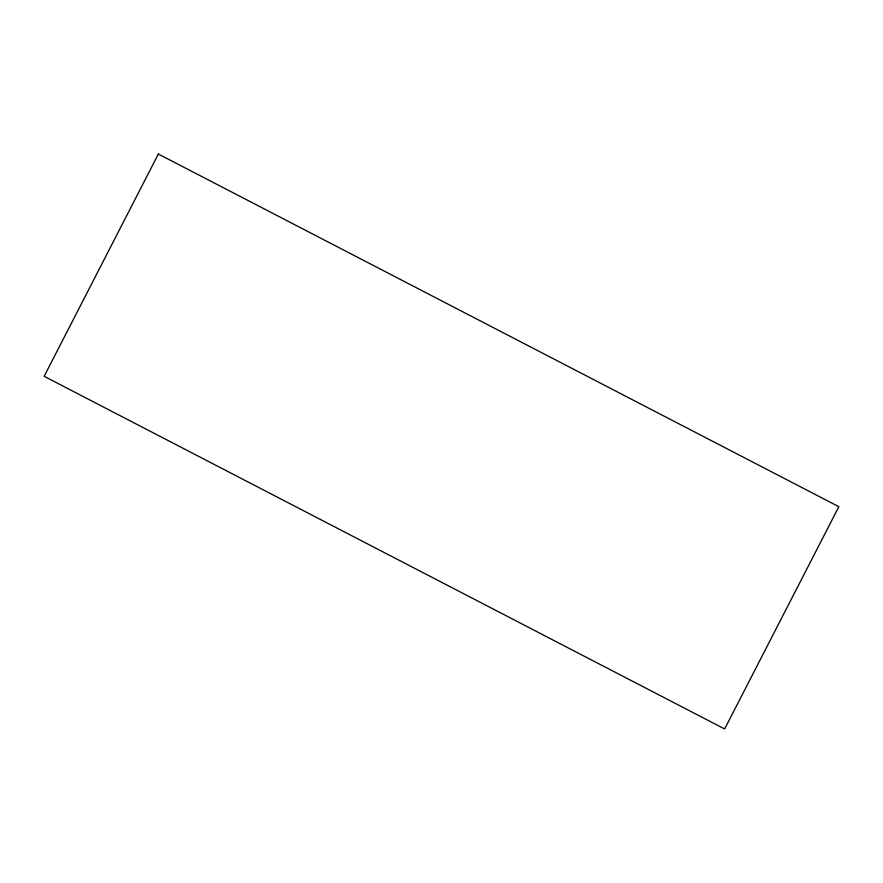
<?xml version="1.0" encoding="UTF-8"?>
<svg xmlns="http://www.w3.org/2000/svg" width="883" height="883" viewBox="0 0 883 883"><rect width="100%" height="100%" fill="white"/><g stroke="black" fill="none" stroke-linecap="round" stroke-linejoin="round"><path stroke-width="1.32" d="M158.355 154.028L44.15 376.301L724.645 728.972L838.85 506.699L158.355 154.028"/></g></svg>
